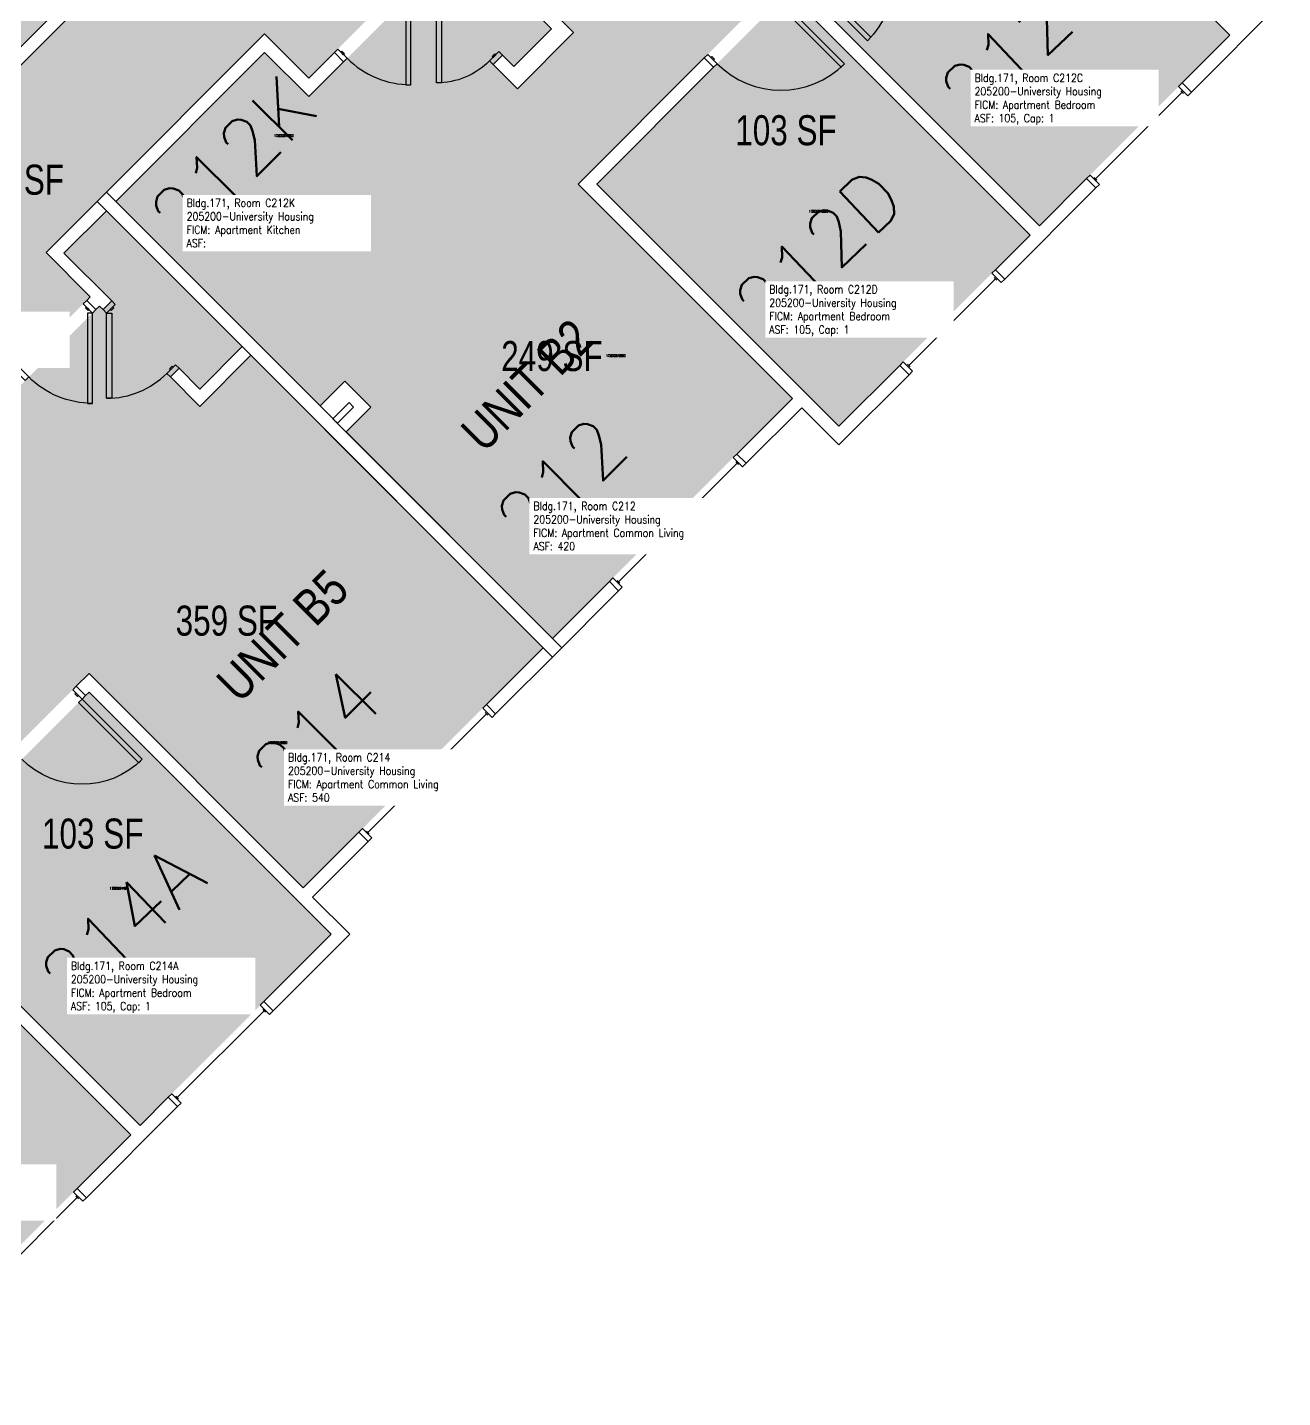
# Model space of a CAD drawing. Header units: inches. Extents: x 56 to 3925, y -1092 to 1472.
# Drawn here: x 1859 to 2361, y -763 to -216 of the extents above; entities that cross this region are included whole.
import ezdxf
from ezdxf.enums import TextEntityAlignment as Align

# ---------------------------------------------------------------- set-up
doc = ezdxf.new("R2010")
doc.units = ezdxf.units.IN
doc.header["$LTSCALE"] = 48
doc.header["$MEASUREMENT"] = 0
for name, color, linetype in [('A-DOOR', 2, 'Continuous'), ('A-GLAZ', 1, 'Continuous'), ('A-IDEN-RNUM', 7, 'Continuous'), ('A-IDEN-SNUM', 4, 'Continuous'), ('A-IDEN-VNUM', 4, 'Continuous'), ('A-MISC', 1, 'Continuous'), ('A-WALL', 5, 'Continuous'), ('AREA-TEXT', 3, 'Continuous'), ('Rooms-Category-Color', 7, 'Continuous'), ('Rooms-College-Color', 7, 'Continuous'), ('Rooms-Department-Color', 7, 'Continuous'), ('Rooms-Division-Color', 7, 'Continuous'), ('Rooms-Information', 7, 'Continuous')]:
    doc.layers.add(name, color=color, linetype=linetype)
doc.styles.add('AREA', font='arial.ttf', dxfattribs={"width": 0.75, "height": 12})
doc.styles.add('ROOMSNUMBER', font='txt.shx', dxfattribs={"height": 0.03})
doc.styles.add('ROOMVNUMBER', font='simplex.shx', dxfattribs={"width": 0.85})
doc.styles.get("Standard").update_dxf_attribs({"font": 'ARIALN.TTF'})

msp = doc.modelspace()

# ---------------------------------------------------------------- hatches: boundary and pattern name
at = {"layer": 'Rooms-Category-Color', "true_color": 0xadadad}
msp.add_hatch(color=253, dxfattribs=at).paths.add_polyline_path([(1409.69, -762.66), (1367.27, -720.23), (1766.72, -320.78), (1749.04, -303.11), (1807.25, -244.89), (1824.93, -262.57), (1955.06, -132.44), (1937.39, -114.76), (1995.6, -56.55), (2013.27, -74.23), (2229.76, 142.26), (2233.73, 138.29), (2257.61, 162.16), (2253.63, 166.13), (2269.81, 182.31), (2271.13, 180.99), (2279.44, 189.3), (2331.77, 136.97), (2333.18, 135.56), (2324.87, 127.25), (2322.22, 129.9), (2282.61, 90.29), (2272.63, 100.28), (2012.39, -159.96), (2030.07, -177.64), (1971.86, -235.85), (1954.18, -218.17), (1866.86, -305.49), (1884.54, -323.17), (1842.73, -364.98), (1825.05, -347.3)])
at = {"layer": 'Rooms-Category-Color', "true_color": 0x728ef3}
for points in [[(1986.69, -377.11), (2046.19, -317.61), (1971.86, -243.28), (2015.08, -200.06), (2021.41, -206.38), (2025.12, -202.67), (2018.79, -196.34), (2033.78, -181.35), (2068.69, -216.27), (2053.7, -231.26), (2049.16, -226.71), (2045.45, -230.43), (2055.12, -240.1), (2077.53, -217.68), (2067.72, -207.87), (2088.05, -187.54), (2097.86, -197.35), (2222.34, -72.88), (2212.53, -63.07), (2232.85, -42.74), (2273.87, -83.75), (2079.41, -278.2), (2164.97, -363.76), (2069.16, -459.58)], [(1824.93, -255.15), (1732.92, -163.13), (1782.52, -113.54), (1792.86, -123.88), (1802.76, -113.98), (1884.43, -195.65)], [(2339.72, -218.72), (2263.61, -294.82), (2166.92, -198.12), (2243.02, -122.02)], [(2259.9, -298.53), (2183.53, -374.9), (2086.84, -278.2), (2163.2, -201.84)], [(1954.18, -225.6), (2046.19, -317.61), (1996.59, -367.21), (1986.25, -356.87), (1976.35, -366.77), (1894.68, -285.1)], [(1609.8, -747.81), (1884.07, -473.54), (1969.63, -559.1), (2065.45, -463.29), (1948.69, -346.53), (1928.29, -366.92), (1916.53, -355.17), (1919.98, -351.72), (1928.29, -360.03), (1945.24, -343.08), (1890.97, -288.81), (1874.02, -305.76), (1893.11, -324.85), (1889.66, -328.3), (1888.25, -326.88), (1843, -372.14), (1825.32, -354.46), (1792.65, -387.13), (1802.55, -397.03), (1797.42, -402.15), (1840.11, -444.84), (1760.82, -524.12), (1765.95, -529.25), (1745, -550.2), (1735.2, -540.39), (1714.6, -560.99), (1721.67, -568.06), (1596.46, -693.27), (1589.39, -686.2), (1568.79, -706.8)], [(1904.4, -654.03), (1980.77, -577.66), (1884.07, -480.97), (1807.71, -557.33)], [(1824.59, -733.85), (1900.69, -657.74), (1803.99, -561.05), (1727.89, -637.15)]]:
    msp.add_hatch(color=171, dxfattribs=at).paths.add_polyline_path(points)
at = {"layer": 'Rooms-College-Color', "true_color": 0xadadad}
for points in [[(1409.69, -762.66), (1367.27, -720.23), (1766.72, -320.78), (1749.04, -303.11), (1807.25, -244.89), (1824.93, -262.57), (1955.06, -132.44), (1937.39, -114.76), (1995.6, -56.55), (2013.27, -74.23), (2229.76, 142.26), (2233.73, 138.29), (2257.61, 162.16), (2253.63, 166.13), (2269.81, 182.31), (2271.13, 180.99), (2279.44, 189.3), (2331.77, 136.97), (2333.18, 135.56), (2324.87, 127.25), (2322.22, 129.9), (2282.61, 90.29), (2272.63, 100.28), (2012.39, -159.96), (2030.07, -177.64), (1971.86, -235.85), (1954.18, -218.17), (1866.86, -305.49), (1884.54, -323.17), (1842.73, -364.98), (1825.05, -347.3)], [(1986.69, -377.11), (2046.19, -317.61), (1971.86, -243.28), (2015.08, -200.06), (2021.41, -206.38), (2025.12, -202.67), (2018.79, -196.34), (2033.78, -181.35), (2068.69, -216.27), (2053.7, -231.26), (2049.16, -226.71), (2045.45, -230.43), (2055.12, -240.1), (2077.53, -217.68), (2067.72, -207.87), (2088.05, -187.54), (2097.86, -197.35), (2222.34, -72.88), (2212.53, -63.07), (2232.85, -42.74), (2273.87, -83.75), (2079.41, -278.2), (2164.97, -363.76), (2069.16, -459.58)], [(1824.93, -255.15), (1732.92, -163.13), (1782.52, -113.54), (1792.86, -123.88), (1802.76, -113.98), (1884.43, -195.65)], [(2339.72, -218.72), (2263.61, -294.82), (2166.92, -198.12), (2243.02, -122.02)], [(2259.9, -298.53), (2183.53, -374.9), (2086.84, -278.2), (2163.2, -201.84)], [(1954.18, -225.6), (2046.19, -317.61), (1996.59, -367.21), (1986.25, -356.87), (1976.35, -366.77), (1894.68, -285.1)], [(1609.8, -747.81), (1884.07, -473.54), (1969.63, -559.1), (2065.45, -463.29), (1948.69, -346.53), (1928.29, -366.92), (1916.53, -355.17), (1919.98, -351.72), (1928.29, -360.03), (1945.24, -343.08), (1890.97, -288.81), (1874.02, -305.76), (1893.11, -324.85), (1889.66, -328.3), (1888.25, -326.88), (1843, -372.14), (1825.32, -354.46), (1792.65, -387.13), (1802.55, -397.03), (1797.42, -402.15), (1840.11, -444.84), (1760.82, -524.12), (1765.95, -529.25), (1745, -550.2), (1735.2, -540.39), (1714.6, -560.99), (1721.67, -568.06), (1596.46, -693.27), (1589.39, -686.2), (1568.79, -706.8)], [(1904.4, -654.03), (1980.77, -577.66), (1884.07, -480.97), (1807.71, -557.33)], [(1824.59, -733.85), (1900.69, -657.74), (1803.99, -561.05), (1727.89, -637.15)]]:
    msp.add_hatch(color=253, dxfattribs=at).paths.add_polyline_path(points)
at = {"layer": 'Rooms-Department-Color', "true_color": 0xacacac}
msp.add_hatch(color=253, dxfattribs=at).paths.add_polyline_path([(1409.69, -762.66), (1367.27, -720.23), (1766.72, -320.78), (1749.04, -303.11), (1807.25, -244.89), (1824.93, -262.57), (1955.06, -132.44), (1937.39, -114.76), (1995.6, -56.55), (2013.27, -74.23), (2229.76, 142.26), (2233.73, 138.29), (2257.61, 162.16), (2253.63, 166.13), (2269.81, 182.31), (2271.13, 180.99), (2279.44, 189.3), (2331.77, 136.97), (2333.18, 135.56), (2324.87, 127.25), (2322.22, 129.9), (2282.61, 90.29), (2272.63, 100.28), (2012.39, -159.96), (2030.07, -177.64), (1971.86, -235.85), (1954.18, -218.17), (1866.86, -305.49), (1884.54, -323.17), (1842.73, -364.98), (1825.05, -347.3)])
at = {"layer": 'Rooms-Department-Color', "true_color": 0x604aed}
for points in [[(1986.69, -377.11), (2046.19, -317.61), (1971.86, -243.28), (2015.08, -200.06), (2021.41, -206.38), (2025.12, -202.67), (2018.79, -196.34), (2033.78, -181.35), (2068.69, -216.27), (2053.7, -231.26), (2049.16, -226.71), (2045.45, -230.43), (2055.12, -240.1), (2077.53, -217.68), (2067.72, -207.87), (2088.05, -187.54), (2097.86, -197.35), (2222.34, -72.88), (2212.53, -63.07), (2232.85, -42.74), (2273.87, -83.75), (2079.41, -278.2), (2164.97, -363.76), (2069.16, -459.58)], [(1824.93, -255.15), (1732.92, -163.13), (1782.52, -113.54), (1792.86, -123.88), (1802.76, -113.98), (1884.43, -195.65)], [(2339.72, -218.72), (2263.61, -294.82), (2166.92, -198.12), (2243.02, -122.02)], [(2259.9, -298.53), (2183.53, -374.9), (2086.84, -278.2), (2163.2, -201.84)], [(1954.18, -225.6), (2046.19, -317.61), (1996.59, -367.21), (1986.25, -356.87), (1976.35, -366.77), (1894.68, -285.1)], [(1609.8, -747.81), (1884.07, -473.54), (1969.63, -559.1), (2065.45, -463.29), (1948.69, -346.53), (1928.29, -366.92), (1916.53, -355.17), (1919.98, -351.72), (1928.29, -360.03), (1945.24, -343.08), (1890.97, -288.81), (1874.02, -305.76), (1893.11, -324.85), (1889.66, -328.3), (1888.25, -326.88), (1843, -372.14), (1825.32, -354.46), (1792.65, -387.13), (1802.55, -397.03), (1797.42, -402.15), (1840.11, -444.84), (1760.82, -524.12), (1765.95, -529.25), (1745, -550.2), (1735.2, -540.39), (1714.6, -560.99), (1721.67, -568.06), (1596.46, -693.27), (1589.39, -686.2), (1568.79, -706.8)], [(1904.4, -654.03), (1980.77, -577.66), (1884.07, -480.97), (1807.71, -557.33)], [(1824.59, -733.85), (1900.69, -657.74), (1803.99, -561.05), (1727.89, -637.15)]]:
    msp.add_hatch(color=173, dxfattribs=at).paths.add_polyline_path(points)
at = {"layer": 'Rooms-Division-Color', "true_color": 0xadadad}
msp.add_hatch(color=253, dxfattribs=at).paths.add_polyline_path([(1409.69, -762.66), (1367.27, -720.23), (1766.72, -320.78), (1749.04, -303.11), (1807.25, -244.89), (1824.93, -262.57), (1955.06, -132.44), (1937.39, -114.76), (1995.6, -56.55), (2013.27, -74.23), (2229.76, 142.26), (2233.73, 138.29), (2257.61, 162.16), (2253.63, 166.13), (2269.81, 182.31), (2271.13, 180.99), (2279.44, 189.3), (2331.77, 136.97), (2333.18, 135.56), (2324.87, 127.25), (2322.22, 129.9), (2282.61, 90.29), (2272.63, 100.28), (2012.39, -159.96), (2030.07, -177.64), (1971.86, -235.85), (1954.18, -218.17), (1866.86, -305.49), (1884.54, -323.17), (1842.73, -364.98), (1825.05, -347.3)])
at = {"layer": 'Rooms-Division-Color', "true_color": 0x604aed}
for points in [[(1986.69, -377.11), (2046.19, -317.61), (1971.86, -243.28), (2015.08, -200.06), (2021.41, -206.38), (2025.12, -202.67), (2018.79, -196.34), (2033.78, -181.35), (2068.69, -216.27), (2053.7, -231.26), (2049.16, -226.71), (2045.45, -230.43), (2055.12, -240.1), (2077.53, -217.68), (2067.72, -207.87), (2088.05, -187.54), (2097.86, -197.35), (2222.34, -72.88), (2212.53, -63.07), (2232.85, -42.74), (2273.87, -83.75), (2079.41, -278.2), (2164.97, -363.76), (2069.16, -459.58)], [(1824.93, -255.15), (1732.92, -163.13), (1782.52, -113.54), (1792.86, -123.88), (1802.76, -113.98), (1884.43, -195.65)], [(2339.72, -218.72), (2263.61, -294.82), (2166.92, -198.12), (2243.02, -122.02)], [(2259.9, -298.53), (2183.53, -374.9), (2086.84, -278.2), (2163.2, -201.84)], [(1954.18, -225.6), (2046.19, -317.61), (1996.59, -367.21), (1986.25, -356.87), (1976.35, -366.77), (1894.68, -285.1)], [(1609.8, -747.81), (1884.07, -473.54), (1969.63, -559.1), (2065.45, -463.29), (1948.69, -346.53), (1928.29, -366.92), (1916.53, -355.17), (1919.98, -351.72), (1928.29, -360.03), (1945.24, -343.08), (1890.97, -288.81), (1874.02, -305.76), (1893.11, -324.85), (1889.66, -328.3), (1888.25, -326.88), (1843, -372.14), (1825.32, -354.46), (1792.65, -387.13), (1802.55, -397.03), (1797.42, -402.15), (1840.11, -444.84), (1760.82, -524.12), (1765.95, -529.25), (1745, -550.2), (1735.2, -540.39), (1714.6, -560.99), (1721.67, -568.06), (1596.46, -693.27), (1589.39, -686.2), (1568.79, -706.8)], [(1904.4, -654.03), (1980.77, -577.66), (1884.07, -480.97), (1807.71, -557.33)], [(1824.59, -733.85), (1900.69, -657.74), (1803.99, -561.05), (1727.89, -637.15)]]:
    msp.add_hatch(color=173, dxfattribs=at).paths.add_polyline_path(points)

# ---------------------------------------------------------------- linework, layer by layer
at = {"layer": 'A-DOOR'}
for points in [[(2169.48, -195.56), (2170.89, -194.15), (2196.35, -219.6), (2194.94, -221.02)], [(2012.61, -202.52), (2010.61, -202.52), (2010.61, -238.52), (2012.61, -238.52)], [(2022.82, -207.8), (2024.82, -207.8), (2024.82, -237.8), (2022.82, -237.8)], [(2160.38, -204.66), (2158.96, -206.08), (2184.42, -231.53), (2185.83, -230.12)], [(1983.44, -224.26), (1982.03, -225.68), (1985.74, -229.39), (1987.16, -227.98)], [(1984.68, -225.5), (1985.04, -225.15), (1986.1, -226.21), (1985.74, -226.56)], [(2047.75, -225.3), (2049.16, -226.71), (2045.45, -230.43), (2044.03, -229.01)], [(2046.51, -226.54), (2046.16, -226.18), (2045.1, -227.24), (2045.45, -227.6)], [(2131.21, -226.41), (2129.79, -227.82), (2133.51, -231.53), (2134.92, -230.12)], [(2132.45, -227.65), (2132.8, -227.29), (2133.86, -228.35), (2133.51, -228.71)], [(1881.69, -326.02), (1883.1, -324.6), (1886.82, -328.32), (1885.4, -329.73)], [(1882.93, -327.26), (1882.57, -327.61), (1883.64, -328.67), (1883.99, -328.32)], [(1894.53, -326.26), (1893.11, -324.85), (1889.66, -328.3), (1891.08, -329.71)], [(1893.55, -327.24), (1893.91, -327.59), (1892.85, -328.65), (1892.49, -328.3)], [(1885.4, -329.73), (1883.4, -329.73), (1883.4, -365.73), (1885.4, -365.73)], [(1891.08, -329.71), (1893.08, -329.71), (1893.08, -363.71), (1891.08, -363.71)], [(1856.23, -351.47), (1854.82, -352.89), (1858.53, -356.6), (1859.95, -355.19)], [(1918.57, -350.31), (1919.98, -351.72), (1916.53, -355.17), (1915.12, -353.75)], [(1917.6, -351.28), (1917.24, -350.92), (1916.18, -351.99), (1916.53, -352.34)], [(1877.53, -480.08), (1878.95, -478.67), (1882.66, -482.38), (1881.25, -483.79)], [(1878.77, -481.32), (1878.42, -481.67), (1879.48, -482.73), (1879.83, -482.38)], [(1881.25, -483.79), (1879.83, -485.21), (1903.87, -509.25), (1905.29, -507.84)]]:
    msp.add_lwpolyline(points, close=True, dxfattribs=at)
at = {"layer": 'A-DOOR', "extrusion": (0, 0, -1)}
for centre, radius, start, end in [((-2169.48, -195.56), 36, 135, 225), ((-2022.82, -207.8), 30, 225, 270), ((-1885.4, -329.73), 36, 270, 315), ((-1881.25, -483.79), 34, 225, 315)]:
    msp.add_arc(centre, radius, start, end, dxfattribs=at)
at = {"layer": 'A-DOOR'}
for centre, radius, start, end in [((2012.61, -202.52), 36, 225, 270), ((2160.38, -204.66), 36, 225, 315), ((1891.08, -329.71), 34, 270, 315)]:
    msp.add_arc(centre, radius, start, end, dxfattribs=at)
at = {"layer": 'A-GLAZ'}
for p, q in [((2286.06, -276.08), (2320.71, -241.43)), ((2320.18, -240.9), (2321.24, -241.96)), ((2285.53, -275.55), (2286.59, -276.61)), ((2211.49, -350.66), (2246.13, -316.01)), ((2245.6, -315.48), (2246.66, -316.54)), ((2210.96, -350.13), (2212.02, -351.19)), ((2095.49, -436.96), (2142.87, -389.58)), ((2142.34, -389.05), (2143.4, -390.11)), ((2094.96, -436.42), (2096.02, -437.49)), ((2042.83, -489.62), (1995.45, -537)), ((2042.3, -489.09), (2043.36, -490.15)), ((1994.92, -536.47), (1995.98, -537.53)), ((1953.93, -608.22), (1919.28, -642.87)), ((1953.4, -607.69), (1954.46, -608.75)), ((1918.75, -642.34), (1919.81, -643.4)), ((1879.34, -682.8), (1844.7, -717.45)), ((1878.81, -682.27), (1879.87, -683.33))]:
    msp.add_line(p, q, dxfattribs=at)
for points in [[(2322.92, -242.94), (2324.34, -241.52), (2320.62, -237.81), (2319.21, -239.22)], [(2287.57, -278.29), (2286.15, -279.71), (2282.44, -275.99), (2283.85, -274.58)], [(2248.34, -317.51), (2249.76, -316.1), (2246.05, -312.39), (2244.63, -313.8)], [(2212.99, -352.87), (2211.57, -354.28), (2207.86, -350.57), (2209.28, -349.16)], [(2145.08, -391.08), (2146.49, -389.67), (2142.78, -385.95), (2141.37, -387.37)], [(2097, -439.16), (2095.58, -440.58), (2091.87, -436.87), (2093.28, -435.45)], [(2045.04, -491.12), (2046.45, -489.71), (2042.74, -486), (2041.32, -487.41)], [(1996.95, -539.21), (1995.54, -540.62), (1991.83, -536.91), (1993.24, -535.5)], [(1956.14, -609.72), (1957.55, -608.31), (1953.84, -604.59), (1952.42, -606.01)], [(1920.78, -645.08), (1919.37, -646.49), (1915.66, -642.78), (1917.07, -641.36)], [(1881.55, -684.3), (1882.97, -682.89), (1879.26, -679.18), (1877.84, -680.59)]]:
    msp.add_lwpolyline(points, close=True, dxfattribs=at)
at = {"layer": 'A-WALL'}
for p, q in [((2243.02, -122.02), (2339.72, -218.72)), ((2033.78, -181.35), (2068.69, -216.27)), ((1824.93, -262.57), (1891.85, -195.65)), ((1884.43, -195.65), (1824.93, -255.15)), ((2163.2, -201.84), (2259.9, -298.53)), ((2263.61, -294.82), (2166.92, -198.12)), ((2324.34, -241.52), (2360.77, -205.09)), ((2077.53, -217.68), (2067.72, -207.87)), ((1954.18, -218.17), (1887.26, -285.1)), ((1971.86, -235.85), (1954.18, -218.17)), ((2068.69, -216.27), (2053.7, -231.26)), ((2055.12, -240.1), (2077.53, -217.68)), ((2339.72, -218.72), (2320.62, -237.81)), ((1894.68, -285.1), (1954.18, -225.6)), ((1954.18, -225.6), (1971.86, -243.28)), ((1982.03, -225.68), (1971.86, -235.85)), ((1971.86, -243.28), (1985.74, -229.39)), ((1985.74, -229.39), (1982.03, -225.68)), ((2049.16, -226.71), (2045.45, -230.43)), ((2053.7, -231.26), (2049.16, -226.71)), ((2129.79, -227.82), (2079.41, -278.2)), ((2133.51, -231.53), (2129.79, -227.82)), ((2045.45, -230.43), (2055.12, -240.1)), ((2086.84, -278.2), (2133.51, -231.53)), ((2320.62, -237.81), (2324.34, -241.52)), ((2079.41, -278.2), (2164.97, -363.76)), ((2183.53, -374.9), (2086.84, -278.2)), ((2282.44, -275.99), (2263.61, -294.82)), ((2286.15, -279.71), (2282.44, -275.99)), ((1866.86, -305.49), (1890.97, -281.39)), ((1890.97, -281.39), (2072.87, -463.29)), ((2249.76, -316.1), (2286.15, -279.71)), ((1890.97, -288.81), (1874.02, -305.76)), ((1887.26, -285.1), (2069.16, -467)), ((1945.24, -343.08), (1890.97, -288.81)), ((1976.35, -366.77), (1894.68, -285.1)), ((2259.9, -298.53), (2246.05, -312.39)), ((1884.54, -323.17), (1866.86, -305.49)), ((1874.02, -305.76), (1893.11, -324.85)), ((2246.05, -312.39), (2249.76, -316.1)), ((1883.1, -324.6), (1884.54, -323.17)), ((1886.82, -328.32), (1883.1, -324.6)), ((1888.25, -326.88), (1886.82, -328.32)), ((1889.66, -328.3), (1888.25, -326.88)), ((1893.11, -324.85), (1889.66, -328.3)), ((1928.29, -360.03), (1945.24, -343.08)), ((1948.69, -346.53), (1928.29, -366.92)), ((2065.45, -463.29), (1948.69, -346.53)), ((1916.53, -355.17), (1919.98, -351.72)), ((1928.29, -366.92), (1916.53, -355.17)), ((1919.98, -351.72), (1928.29, -360.03)), ((2207.86, -350.57), (2183.53, -374.9)), ((2183.53, -382.32), (2211.57, -354.28)), ((2211.57, -354.28), (2207.86, -350.57)), ((1986.25, -356.87), (1976.35, -366.77)), ((1996.59, -367.21), (1986.25, -356.87)), ((1981.48, -371.89), (1987.93, -365.44)), ((1987.93, -365.44), (1989.7, -367.21)), ((2164.97, -363.76), (2142.78, -385.95)), ((1983.25, -373.66), (1981.48, -371.89)), ((1989.7, -367.21), (1983.25, -373.66)), ((1986.69, -377.11), (1996.59, -367.21)), ((2146.49, -389.67), (2168.68, -367.48)), ((2168.68, -367.48), (2183.53, -382.32)), ((2069.16, -459.58), (1986.69, -377.11)), ((2142.78, -385.95), (2146.49, -389.67)), ((2091.87, -436.87), (2069.16, -459.58)), ((2095.58, -440.58), (2091.87, -436.87)), ((2069.16, -467), (2095.58, -440.58)), ((2042.74, -486), (2065.45, -463.29)), ((2072.87, -463.29), (2046.45, -489.71)), ((1878.95, -478.67), (1884.07, -473.54)), ((1884.07, -473.54), (1969.63, -559.1)), ((1882.66, -482.38), (1878.95, -478.67)), ((1884.07, -480.97), (1882.66, -482.38)), ((1980.77, -577.66), (1884.07, -480.97)), ((2046.45, -489.71), (2042.74, -486)), ((1969.63, -559.1), (1991.83, -536.91)), ((1995.54, -540.62), (1973.35, -562.81)), ((1991.83, -536.91), (1995.54, -540.62)), ((1807.71, -557.33), (1904.4, -654.03)), ((1900.69, -657.74), (1803.99, -561.05)), ((1973.35, -562.81), (1988.2, -577.66)), ((1953.84, -604.59), (1980.77, -577.66)), ((1988.2, -577.66), (1957.55, -608.31)), ((1957.55, -608.31), (1953.84, -604.59)), ((1904.4, -654.03), (1915.66, -642.78)), ((1915.66, -642.78), (1919.37, -646.49)), ((1919.37, -646.49), (1882.97, -682.89)), ((1879.26, -679.18), (1900.69, -657.74)), ((1882.97, -682.89), (1879.26, -679.18))]:
    msp.add_line(p, q, dxfattribs=at)

# ---------------------------------------------------------------- texts
at = {"layer": 'A-IDEN-RNUM', "style": 'ROOMSNUMBER', "width": 0.85}
for s, p in [('0212-K0', (1961.82, -259.35)), ('0212-D0', (2175.42, -289.56)), ('0212-00', (2094.41, -347.22)), ('0214-00', (1959.37, -501.7)), ('0214-A0', (1896.06, -559.86))]:
    msp.add_text(s, height=1, dxfattribs=at).set_placement(p, align=Align.CENTER)
at = {"layer": 'A-IDEN-SNUM', "style": 'ROOMSNUMBER', "width": 0.85}
for s, p in [('1710C212K0', (1961.82, -259.35)), ('1710C212D0', (2175.42, -289.56)), ('1710C21200', (2094.41, -347.22)), ('1710C21400', (1959.37, -501.7)), ('1710C214A0', (1896.06, -559.86))]:
    msp.add_text(s, height=1, dxfattribs=at).set_placement(p, align=Align.CENTER)
at = {"layer": 'A-IDEN-VNUM', "style": 'ROOMVNUMBER'}
for s, rotation, p in [('212C', 43.5406, (2257.54, -220.18)), ('212K', 45.278, (1941.43, -268.83)), ('212D', 43.5406, (2175.18, -304.97)), ('212', 45, (2072.53, -397.48)), ('214', 45, (1974.89, -497.45)), ('214A', 43.5406, (1897, -574.33))]:
    msp.add_text(s, height=22.5, rotation=rotation, dxfattribs=at).set_placement(p, align=Align.MIDDLE_CENTER)
at = {"layer": 'A-MISC'}
for s, p in [('UNIT B2', (2064.04, -363.54)), ('UNIT B5', (1966.4, -463.51))]:
    msp.add_text(s, height=14.4, rotation=45, dxfattribs=at).set_placement(p, align=Align.CENTER)
at = {"layer": 'AREA-TEXT', "style": 'AREA', "width": 0.75}
for s, p in [('103 SF', (2162.42, -256.69)), ('595 SF', (1853.8, -276.43)), ('75 SF', (1970.44, -296.4)), ('249 SF', (2068.94, -346.84)), ('359 SF', (1938.89, -452.46)), ('103 SF', (1885.52, -537.49))]:
    msp.add_text(s, height=12, dxfattribs=at).set_placement(p, align=Align.MIDDLE_CENTER)

# ---------------------------------------------------------------- next in the draw order: texts
at = {"layer": 'Rooms-Information', "char_height": 3.2143, "width": 72, "attachment_point": 7, "style": 'ROOMVNUMBER', "bg_fill": 3, "box_fill_scale": 1.5, "bg_fill_color": 256, "bg_fill_true_color": 13158600, "bg_fill_transparency": 0}
for s, insert in [('Bldg.171, Room C212C^M^J205200-University Housing^M^JFICM: Apartment Bedroom^M^JASF: 105, Cap: 1', (2237.72, -254.54)), ('Bldg.171, Room C212K^M^J205200-University Housing^M^JFICM: Apartment Kitchen^M^JASF: ', (1923.03, -303.39)), ('Bldg.171, Room C212D^M^J205200-University Housing^M^JFICM: Apartment Bedroom^M^JASF: 105, Cap: 1', (2155.75, -338.96)), ('Bldg.171, Room C223D^M^J205200-University Housing^M^JFICM: Corridor / Circulation^M^JASF: ', (1802.7, -350.01)), ('Bldg.171, Room C212^M^J205200-University Housing^M^JFICM: Apartment Common Living^M^JASF: 420', (2061.54, -424.38)), ('Bldg.171, Room C214^M^J205200-University Housing^M^JFICM: Apartment Common Living^M^JASF: 540', (1963.52, -524.73)), ('Bldg.171, Room C214A^M^J205200-University Housing^M^JFICM: Apartment Bedroom^M^JASF: 105, Cap: 1', (1876.79, -609.05)), ('Bldg.171, Room C214B^M^J205200-University Housing^M^JFICM: Apartment Bedroom^M^JASF: 105, Cap: 1', (1797.38, -691.47))]:
    msp.add_mtext(s, dxfattribs=dict(at, insert=insert))

doc.saveas('drawing.dxf')
